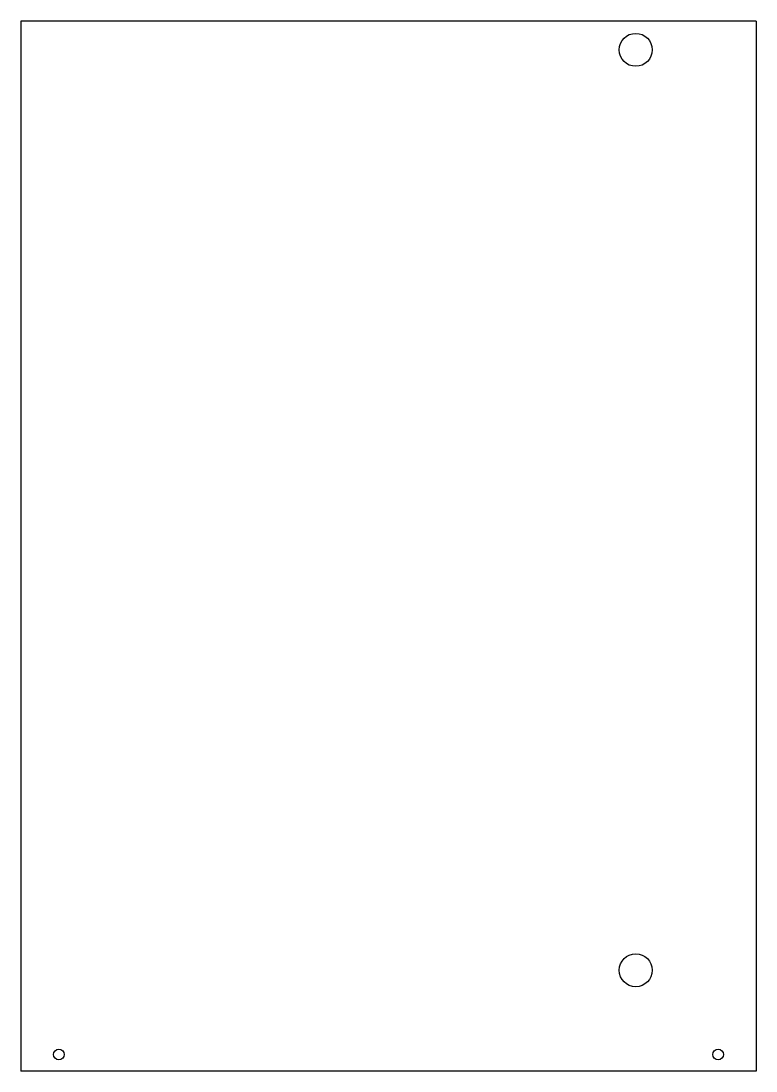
# Model space of a CAD drawing. Header units: millimetres. Extents: x -446 to 446, y -49 to 1225.
import ezdxf

# ---------------------------------------------------------------- set-up
doc = ezdxf.new("R2010")
doc.units = ezdxf.units.MM

msp = doc.modelspace()

# ---------------------------------------------------------------- linework, layer by layer
at = {"color": 7, "linetype": 'Continuous', "lineweight": 25}
for p, q in [((-446, 1225), (-446, -49.1)), ((446, 1225), (-446, 1225)), ((446, 1225), (446, -49.1)), ((446, -49.1), (-446, -49.1))]:
    msp.add_line(p, q, dxfattribs=at)
for centre, radius in [((300, 1190), 20), ((300, 73.1), 20), ((-400, -29.1), 6.5), ((400, -29.1), 6.5)]:
    msp.add_circle(centre, radius, dxfattribs=at)

doc.saveas('drawing.dxf')
